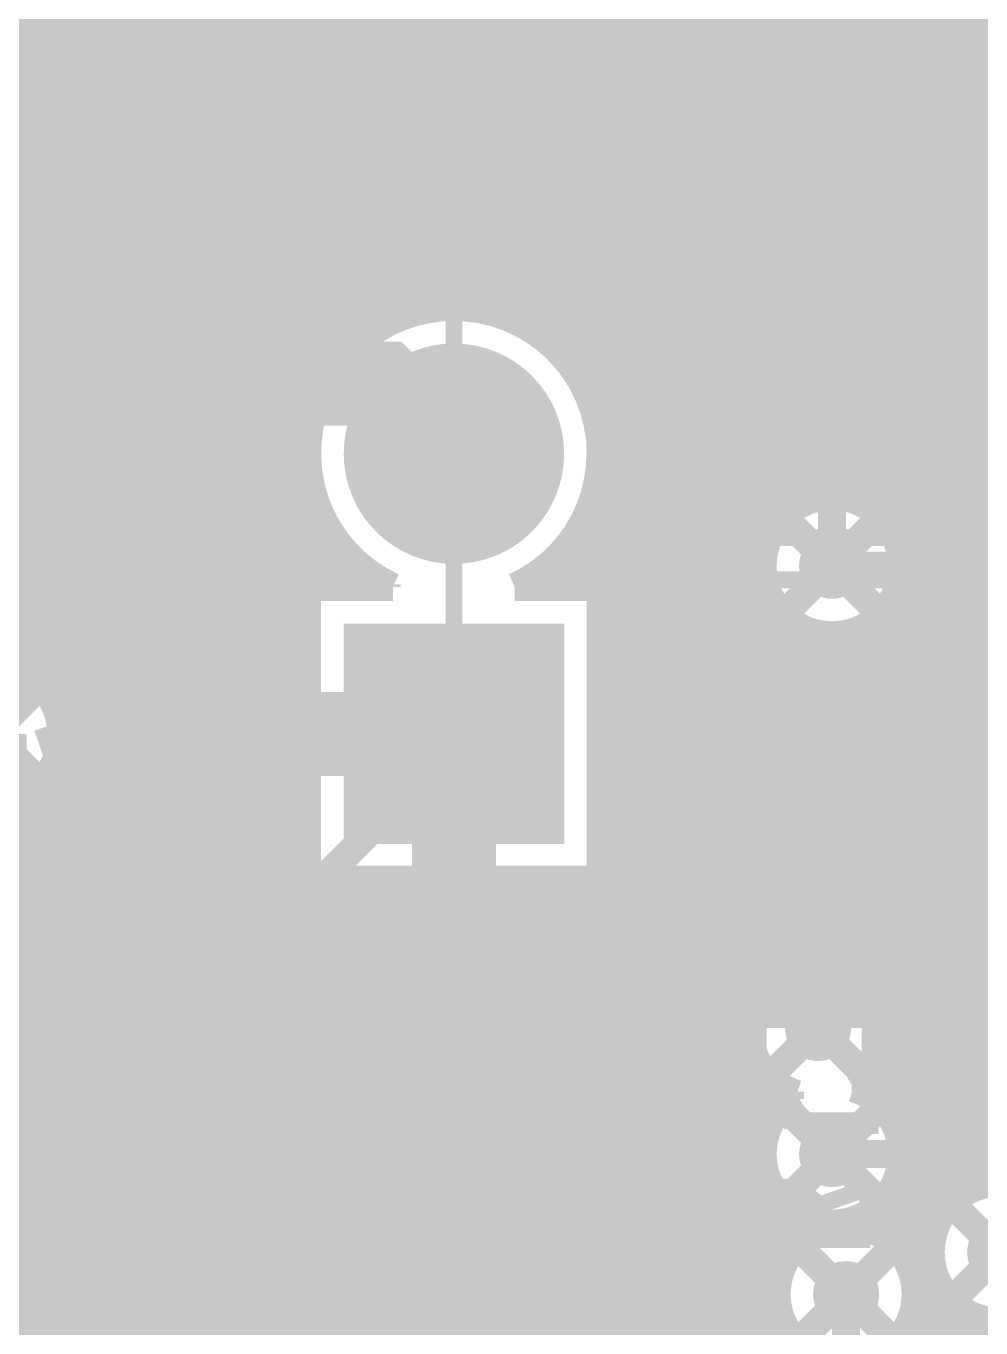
# Model space of a CAD drawing. Extents: x -3 to 92, y -53 to 125.
# Drawn here: x 55.81 to 64.47, y 80.97 to 92.78 of the extents above; entities that cross this region are included whole.
import ezdxf

# ---------------------------------------------------------------- set-up
doc = ezdxf.new("R2010")
doc.units = 0
doc.header["$MEASUREMENT"] = 0
doc.layers.get('0').update_dxf_attribs({"linetype": 'CONTINUOUS'})
for name, color, linetype in [('23-325-0_AST', 7, 'CONTINUOUS'), ('23-325-0_BOT', 7, 'CONTINUOUS'), ('23-325-0_DRD', 2, 'CONTINUOUS'), ('23-325-0_IN1', 4, 'CONTINUOUS'), ('23-325-0_IN2', 3, 'CONTINUOUS'), ('23-325-0_SMB', 5, 'CONTINUOUS'), ('23-325-0_SMT', 10, 'CONTINUOUS'), ('23-325-0_SPT', 14, 'CONTINUOUS'), ('23-325-0_SST', 9, 'CONTINUOUS'), ('23-325-0_TOP', 12, 'CONTINUOUS'), ('THRUHOLE_TAP', 8, 'CONTINUOUS')]:
    doc.layers.add(name, color=color, linetype=linetype)

# ---------------------------------------------------------------- blocks, each defined once
blk = doc.blocks.new('ROUND_32')
at = {"const_width": 0.99949}
blk.add_lwpolyline([(-0.499744, 0, 1), (0.499744, 0, 1)], format="xyb", close=True, dxfattribs=at)
blk = doc.blocks.new('SQUARE_33')
blk.add_solid([(0.99949, 0.99949), (0.99949, -0.99949), (-0.99949, 0.99949), (-0.99949, -0.99949)])
blk = doc.blocks.new('ROUND_68')
at = {"const_width": 0.29972}
blk.add_lwpolyline([(-0.14986, 0, 1), (0.14986, 0, 1)], format="xyb", close=True, dxfattribs=at)
blk = doc.blocks.new('ROUND_78')
at = {"const_width": 0.29972}
blk.add_lwpolyline([(-0.14986, 0, 1), (0.14986, 0, 1)], format="xyb", close=True, dxfattribs=at)
blk = doc.blocks.new('ROUND_79')
at = {"const_width": 0.29972}
blk.add_lwpolyline([(-0.14986, 0, 1), (0.14986, 0, 1)], format="xyb", close=True, dxfattribs=at)
blk = doc.blocks.new('RECTANGLE_10')
blk.add_solid([(0.508, 0.9017), (0.508, -0.9017), (-0.508, 0.9017), (-0.508, -0.9017)])
blk = doc.blocks.new('RECTANGLE_16')
blk.add_solid([(0.51308, 0.63627), (0.51308, -0.63627), (-0.51308, 0.63627), (-0.51308, -0.63627)])
blk = doc.blocks.new('RECTANGLE_40')
blk.add_solid([(0.635, 0.508), (0.635, -0.508), (-0.635, 0.508), (-0.635, -0.508)])
blk = doc.blocks.new('ROUND_84')
at = {"const_width": 0.10033}
blk.add_lwpolyline([(-0.050164, 0, 1), (0.050164, 0, 1)], format="xyb", close=True, dxfattribs=at)
blk = doc.blocks.new('ROUND_88')
at = {"const_width": 0.54991}
blk.add_lwpolyline([(-0.274954, 0, 1), (0.274954, 0, 1)], format="xyb", close=True, dxfattribs=at)

msp = doc.modelspace()

# ---------------------------------------------------------------- linework, layer by layer
at = {"layer": '23-325-0_AST', "const_width": 0.1524}
for points in [[(59.69, 84.709), (58.039, 84.9122), (58.039, 105.5878), (59.69, 105.791), (61.341, 105.5878), (61.341, 84.9122), (59.69, 84.709), (59.69, 105.791)], [(52.578, 91.313), (57.912, 91.313), (57.912, 94.107), (52.578, 94.107), (52.578, 91.313)], [(56.17464, 92.14866), (56.53024, 93.16466), (56.0578, 93.16466)], [(63.627, 91.186), (63.627, 92.964), (67.183, 92.964), (67.183, 91.186), (63.627, 91.186)], [(64.0334, 92.14866), (64.389, 92.14866), (64.50838, 92.3163), (64.50838, 92.48648), (64.389, 92.65666), (64.0334, 92.65666), (64.0334, 91.64066)], [(64.33058, 92.14866), (64.50838, 91.64066)], [(57.912, 90.932), (52.578, 90.932), (52.578, 88.138), (57.912, 88.138), (57.912, 90.932)], [(67.437, 90.932), (62.103, 90.932), (62.103, 88.138), (67.437, 88.138), (67.437, 90.932)], [(56.10098, 89.79916), (56.45658, 89.79916), (56.515, 89.62898), (56.515, 89.46134), (56.45658, 89.29116), (56.10098, 89.29116), (56.04256, 89.46134), (56.04256, 89.62898), (56.27878, 90.30716)], [(63.89878, 89.20734), (63.84036, 89.03716), (63.48476, 89.03716), (63.4238, 89.20734), (63.4238, 89.88298), (63.48476, 90.05316), (63.84036, 90.05316), (63.89878, 89.88298)], [(64.73698, 89.37498), (64.262, 89.37498), (64.50076, 90.05316), (64.6176, 90.05316), (64.6176, 89.03716)], [(57.912, 87.757), (52.578, 87.757), (52.578, 84.963), (57.912, 84.963), (57.912, 87.757)], [(62.103, 84.963), (67.437, 84.963), (67.437, 87.757), (62.103, 87.757), (62.103, 84.963)], [(55.9562, 86.41334), (56.01716, 86.24316), (56.37276, 86.24316), (56.43118, 86.41334), (56.43118, 86.75116), (56.3118, 86.92134), (55.9562, 86.92134), (55.9562, 87.25916), (56.43118, 87.25916)], [(64.262, 86.05266), (64.262, 87.06866), (64.14262, 86.89848)], [(63.18504, 86.56066), (63.54064, 86.56066), (63.66002, 86.73084), (63.66002, 86.89848), (63.54064, 87.06866), (63.18504, 87.06866), (63.18504, 86.05266)], [(63.48222, 86.56066), (63.66002, 86.05266)], [(64.37884, 86.05266), (64.14262, 86.05266)], [(59.436, 80.518), (54.864, 80.518), (54.864, 82.296), (55.118, 82.55), (54.864, 82.804), (54.864, 84.582), (59.436, 84.582), (59.436, 80.518)], [(61.42482, 84.36102), (61.42482, 84.1248)], [(61.42482, 84.24418), (60.40882, 84.24418), (60.579, 84.1248)], [(57.12714, 82.58302), (57.12714, 82.93862), (57.29478, 82.99958), (57.46496, 82.99958), (57.63514, 82.93862), (57.63514, 82.58302), (57.46496, 82.5246), (57.29478, 82.5246), (56.61914, 82.76082)], [(57.46496, 81.6864), (57.63514, 81.74482), (57.63514, 81.98358), (57.46496, 82.042), (57.29478, 82.16138), (56.78678, 82.16138), (56.61914, 82.10042), (56.61914, 81.74482), (56.78678, 81.6864), (57.46496, 81.6864)], [(57.29478, 81.92262), (57.63514, 82.16138)]]:
    msp.add_lwpolyline(points, dxfattribs=at)
at = {"layer": '23-325-0_BOT'}
for points, const_width in [([(62.992, 83.693), (62.992, 85.217), (61.849, 86.36), (61.849, 91.186), (54.356, 98.679), (54.356, 103.124)], 1.016), ([(55.1942, 99.02698), (62.43574, 91.78544)], 0.254), ([(53.76418, 98.08718), (61.0108, 90.83802)], 0.254), ([(61.468, 97.536), (64.389, 94.615), (64.389, 82.55), (63.881, 82.042), (63.881, 67.691), (64.77, 66.802), (64.77, 55.88)], 0.254), ([(61.3918, 96.91116), (61.3918, 92.82938)], 0.254), ([(61.6204, 96.7359), (61.6204, 92.60078)], 0.254), ([(61.849, 96.5073), (61.849, 92.37218)], 0.254), ([(62.0776, 96.2787), (62.0776, 92.14358)], 0.254), ([(62.3062, 96.0501), (62.3062, 91.91498)], 0.254), ([(55.9054, 95.94342), (55.9054, 86.86292)], 0.254), ([(62.5348, 95.8215), (62.5348, 91.6686)], 0.254), ([(56.134, 95.71482), (56.134, 86.487)], 0.254), ([(56.3626, 95.48622), (56.3626, 81.7118)], 0.254), ([(62.7634, 95.5929), (62.7634, 88.4047)], 0.254), ([(62.992, 95.3643), (62.992, 88.50122)], 0.254), ([(56.5912, 95.25762), (56.5912, 81.4832)], 0.254), ([(63.2206, 95.1357), (63.2206, 88.5063)], 0.254), ([(56.8198, 95.02902), (56.8198, 81.2546)], 0.254), ([(63.4492, 94.9071), (63.4492, 88.41994)], 0.254), ([(57.0484, 94.80042), (57.0484, 81.026)], 0.254), ([(63.6778, 94.6785), (63.6778, 88.17356)], 0.254), ([(57.277, 94.57182), (57.277, 80.7974)], 0.254), ([(63.9064, 94.4499), (63.9064, 82.71256)], 0.254), ([(63.9318, 94.4245), (63.9318, 82.73796)], 0.254), ([(57.5056, 94.34322), (57.5056, 80.5688)], 0.254), ([(57.7342, 94.11462), (57.7342, 85.12556)], 0.254), ([(57.9628, 93.88602), (57.9628, 85.37194)], 0.254), ([(58.1914, 93.65742), (58.1914, 85.4583)], 0.254), ([(58.42, 93.42882), (58.42, 89.2937)], 0.254), ([(58.6486, 93.20022), (58.6486, 89.72804)], 0.254), ([(58.8772, 92.97162), (58.8772, 89.95156)], 0.254), ([(59.03722, 92.8116), (40.7162, 92.8116)], 0.254), ([(63.9318, 92.8116), (61.40958, 92.8116)], 0.254), ([(59.1058, 92.74302), (59.1058, 90.0938)], 0.254), ([(59.26582, 92.583), (40.7162, 92.583)], 0.254), ([(63.9318, 92.583), (61.63818, 92.583)], 0.254), ([(59.3344, 92.51442), (59.3344, 90.18016)], 0.254), ([(59.49442, 92.3544), (40.7162, 92.3544)], 0.254), ([(63.9318, 92.3544), (61.86678, 92.3544)], 0.254), ([(59.563, 92.28582), (59.563, 90.22334)], 0.254), ([(59.72302, 92.1258), (40.7162, 92.1258)], 0.254), ([(63.9318, 92.1258), (62.09538, 92.1258)], 0.254), ([(59.7916, 92.05722), (59.7916, 90.22588)], 0.254), ([(59.95162, 91.8972), (40.7162, 91.8972)], 0.254), ([(60.0202, 91.82862), (60.0202, 90.18778)], 0.254), ([(63.9318, 91.8972), (62.32398, 91.8972)], 0.254), ([(60.18022, 91.6686), (43.31208, 91.6686)], 0.254), ([(60.2488, 91.60002), (60.2488, 90.1065)], 0.254), ([(63.9318, 91.6686), (62.5348, 91.6686)], 0.254), ([(60.40882, 91.44), (43.65498, 91.44)], 0.254), ([(60.4774, 91.37142), (60.4774, 89.97188)], 0.254), ([(63.9318, 91.44), (62.64656, 91.44)], 0.254), ([(60.63742, 91.2114), (43.7642, 91.2114)], 0.254), ([(60.706, 91.14282), (60.706, 89.75852)], 0.254), ([(63.9318, 91.2114), (62.6872, 91.2114)], 0.254), ([(62.6872, 91.186), (62.6872, 88.3412)], 0.254), ([(60.86602, 90.9828), (43.77944, 90.9828)], 0.254), ([(60.9346, 90.91422), (60.9346, 89.3699)], 0.254), ([(63.9318, 90.9828), (62.6872, 90.9828)], 0.254), ([(61.0108, 90.83802), (61.0108, 89.05748)], 0.254), ([(61.0108, 90.7542), (43.70578, 90.7542)], 0.254), ([(63.9318, 90.7542), (62.6872, 90.7542)], 0.254), ([(61.0108, 90.5256), (43.48988, 90.5256)], 0.254), ([(63.9318, 90.5256), (62.6872, 90.5256)], 0.254), ([(61.0108, 90.297), (40.7162, 90.297)], 0.254), ([(63.9318, 90.297), (62.6872, 90.297)], 0.254), ([(59.055, 90.0684), (40.7162, 90.0684)], 0.254), ([(61.0108, 90.0684), (60.325, 90.0684)], 0.254), ([(63.9318, 90.0684), (62.6872, 90.0684)], 0.254), ([(58.74766, 89.8398), (40.7162, 89.8398)], 0.254), ([(61.0108, 89.8398), (60.6298, 89.8398)], 0.254), ([(63.9318, 89.8398), (62.6872, 89.8398)], 0.254), ([(58.56478, 89.6112), (40.7162, 89.6112)], 0.254), ([(61.0108, 89.6112), (60.81268, 89.6112)], 0.254), ([(63.9318, 89.6112), (62.6872, 89.6112)], 0.254), ([(58.45048, 89.3826), (40.7162, 89.3826)], 0.254), ([(61.0108, 89.3826), (60.92952, 89.3826)], 0.254), ([(63.9318, 89.3826), (62.6872, 89.3826)], 0.254), ([(58.38444, 89.154), (40.7162, 89.154)], 0.254), ([(63.9318, 89.154), (62.6872, 89.154)], 0.254), ([(58.35904, 88.9254), (40.7162, 88.9254)], 0.254), ([(63.9318, 88.9254), (62.6872, 88.9254)], 0.254), ([(58.37428, 88.6968), (40.7162, 88.6968)], 0.254), ([(63.9318, 88.6968), (62.6872, 88.6968)], 0.254), ([(58.4327, 88.4682), (40.7162, 88.4682)], 0.254), ([(58.42, 88.50376), (58.42, 87.69096)], 0.254), ([(62.88278, 88.4682), (62.6872, 88.4682)], 0.254), ([(63.9318, 88.4682), (63.35522, 88.4682)], 0.254), ([(58.5343, 88.2396), (40.7162, 88.2396)], 0.254), ([(63.9318, 88.2396), (63.6397, 88.2396)], 0.254), ([(58.6486, 88.07196), (58.6486, 87.69096)], 0.254), ([(58.6994, 88.011), (40.7162, 88.011)], 0.254), ([(63.9318, 88.011), (63.73622, 88.011)], 0.254), ([(58.8772, 87.8459), (58.8772, 87.69096)], 0.254), ([(58.96864, 87.7824), (40.7162, 87.7824)], 0.254), ([(59.13628, 87.69096), (58.35904, 87.69096)], 0.254), ([(58.35904, 87.69096), (58.35904, 85.46084)], 0.254), ([(63.9318, 87.7824), (63.7413, 87.7824)], 0.254), ([(63.6778, 87.5919), (63.6778, 85.6996)], 0.254), ([(58.35904, 87.5538), (40.7162, 87.5538)], 0.254), ([(63.9318, 87.5538), (63.65494, 87.5538)], 0.254), ([(62.6872, 87.42426), (62.6872, 86.70798)], 0.254), ([(62.7634, 87.3633), (62.7634, 86.63178)], 0.254), ([(63.4492, 87.34806), (63.4492, 85.94598)], 0.254), ([(58.35904, 87.3252), (40.7162, 87.3252)], 0.254), ([(62.8269, 87.3252), (62.6872, 87.3252)], 0.254), ([(62.992, 87.26678), (62.992, 86.40318)], 0.254), ([(63.2206, 87.2617), (63.2206, 86.17458)], 0.254), ([(63.9318, 87.3252), (63.40856, 87.3252)], 0.254), ([(58.35904, 87.0966), (40.7162, 87.0966)], 0.254), ([(63.9318, 87.0966), (62.6872, 87.0966)], 0.254), ([(58.35904, 86.868), (55.90032, 86.868)], 0.254), ([(63.9318, 86.868), (62.6872, 86.868)], 0.254), ([(58.35904, 86.6394), (56.0832, 86.6394)], 0.254), ([(62.6872, 86.70798), (63.57874, 85.81644)], 0.254), ([(63.9318, 86.6394), (62.75578, 86.6394)], 0.254), ([(55.499, 86.36), (55.499, 81.661), (57.15, 80.01), (57.15, 61.468)], 0.635), ([(58.35904, 86.4108), (56.14416, 86.4108)], 0.254), ([(63.9318, 86.4108), (62.98438, 86.4108)], 0.254), ([(56.1467, 86.36), (56.1467, 81.9277)], 0.254), ([(58.35904, 86.1822), (56.1467, 86.1822)], 0.254), ([(61.02096, 86.23554), (61.02096, 85.02904)], 0.254), ([(63.9318, 86.1822), (63.21298, 86.1822)], 0.254), ([(58.35904, 85.9536), (56.1467, 85.9536)], 0.254), ([(61.11494, 85.9536), (61.02096, 85.9536)], 0.254), ([(63.9318, 85.9536), (63.44158, 85.9536)], 0.254), ([(61.1632, 85.8774), (61.1632, 73.8632)], 0.254), ([(58.35904, 85.725), (56.1467, 85.725)], 0.254), ([(61.29782, 85.725), (61.02096, 85.725)], 0.254), ([(61.25718, 85.76818), (62.1538, 84.86902)], 0.254), ([(63.9318, 85.725), (63.65748, 85.725)], 0.254), ([(61.3918, 85.63102), (61.3918, 74.0029)], 0.254), ([(58.35904, 85.4964), (56.1467, 85.4964)], 0.254), ([(61.52642, 85.4964), (61.02096, 85.4964)], 0.254), ([(63.9318, 85.4964), (63.78194, 85.4964)], 0.254), ([(61.6204, 85.40242), (61.6204, 74.03592)], 0.254), ([(57.83326, 85.2678), (56.1467, 85.2678)], 0.254), ([(61.75502, 85.2678), (61.02096, 85.2678)], 0.254), ([(63.9318, 85.2678), (63.82766, 85.2678)], 0.254), ([(63.8302, 85.217), (63.8302, 83.693)], 0.254), ([(61.849, 85.17382), (61.849, 81.91246)], 0.254), ([(57.6961, 85.0392), (56.1467, 85.0392)], 0.254), ([(61.98362, 85.0392), (58.8899, 85.0392)], 0.254), ([(61.02096, 85.02904), (58.89244, 85.02904)], 0.254), ([(59.1058, 85.02904), (59.1058, 43.14952)], 0.254), ([(59.3344, 85.02904), (59.3344, 43.02506)], 0.254), ([(59.563, 85.02904), (59.563, 33.91916)], 0.254), ([(59.7916, 85.02904), (59.7916, 73.88606)], 0.254), ([(60.0202, 85.02904), (60.0202, 74.01052)], 0.254), ([(60.2488, 85.02904), (60.2488, 74.03338)], 0.254), ([(60.4774, 85.02904), (60.4774, 73.96988)], 0.254), ([(60.706, 85.02904), (60.706, 73.77684)], 0.254), ([(60.9346, 85.02904), (60.9346, 67.2846)], 0.254), ([(63.9318, 85.0392), (63.8302, 85.0392)], 0.254), ([(62.0776, 84.94522), (62.0776, 82.15376)], 0.254), ([(62.1538, 84.86902), (62.1538, 83.693)], 0.254), ([(57.66308, 84.8106), (56.1467, 84.8106)], 0.254), ([(62.1538, 84.8106), (58.92292, 84.8106)], 0.254), ([(63.9318, 84.8106), (63.8302, 84.8106)], 0.254), ([(57.71642, 84.582), (56.1467, 84.582)], 0.254), ([(57.7342, 84.5439), (57.7342, 80.2894)], 0.254), ([(62.1538, 84.582), (58.86958, 84.582)], 0.254), ([(58.8772, 84.59978), (58.8772, 59.4868)], 0.254), ([(63.9318, 84.582), (63.8302, 84.582)], 0.254), ([(57.8866, 84.3534), (56.1467, 84.3534)], 0.254), ([(57.9628, 84.30006), (57.9628, 59.4868)], 0.254), ([(58.6486, 84.3153), (58.6486, 59.64174)], 0.254), ([(62.1538, 84.3534), (58.69686, 84.3534)], 0.254), ([(63.9318, 84.3534), (63.8302, 84.3534)], 0.254), ([(58.1914, 84.2137), (58.1914, 59.64174)], 0.254), ([(58.42, 84.21878), (58.42, 59.68492)], 0.254), ([(62.1538, 84.1248), (56.1467, 84.1248)], 0.254), ([(63.9318, 84.1248), (63.8302, 84.1248)], 0.254), ([(62.1538, 83.8962), (56.1467, 83.8962)], 0.254), ([(63.9318, 83.8962), (63.8302, 83.8962)], 0.254), ([(62.1538, 83.6676), (56.1467, 83.6676)], 0.254), ([(63.9318, 83.6676), (63.8302, 83.6676)], 0.254), ([(62.1919, 83.439), (56.1467, 83.439)], 0.254), ([(63.9318, 83.439), (63.78956, 83.439)], 0.254), ([(62.3062, 83.2104), (56.1467, 83.2104)], 0.254), ([(62.3062, 83.2104), (62.3062, 82.38236)], 0.254), ([(63.6778, 83.2104), (63.6778, 82.83956)], 0.254), ([(63.9318, 83.2104), (63.6778, 83.2104)], 0.254), ([(62.5475, 82.9818), (56.1467, 82.9818)], 0.254), ([(62.5348, 82.98942), (62.5348, 82.78622)], 0.254), ([(63.9318, 82.9818), (63.5762, 82.9818)], 0.254), ([(62.5221, 82.7532), (56.1467, 82.7532)], 0.254), ([(63.9318, 82.7532), (63.7159, 82.7532)], 0.254), ([(63.9318, 82.73796), (63.74892, 82.55508)], 0.254), ([(62.4459, 82.5246), (56.1467, 82.5246)], 0.254), ([(63.119, 82.55), (62.23, 81.661), (62.23, 69.596), (61.849, 69.215), (61.722, 69.215)], 0.254), ([(62.48908, 82.56524), (61.90996, 81.98866)], 0.254), ([(62.2173, 82.296), (56.1467, 82.296)], 0.254), ([(61.9887, 82.0674), (56.1467, 82.0674)], 0.254), ([(56.1467, 81.9277), (57.59958, 80.47482)], 0.254), ([(61.80836, 81.8388), (56.2356, 81.8388)], 0.254), ([(61.7728, 81.6102), (56.4642, 81.6102)], 0.254), ([(61.7728, 81.661), (61.7728, 74.01052)], 0.254), ([(61.7728, 81.3816), (56.6928, 81.3816)], 0.254), ([(63.246, 81.28), (63.246, 67.691)], 0.254), ([(61.7728, 81.153), (56.9214, 81.153)], 0.254), ([(62.6872, 80.9879), (62.6872, 69.596)], 0.254), ([(61.7728, 80.9244), (57.15, 80.9244)], 0.254), ([(62.7253, 80.9244), (62.6872, 80.9244)], 0.254), ([(62.7634, 80.8736), (62.7634, 68.09486)], 0.254)]:
    msp.add_lwpolyline(points, dxfattribs=dict(at, const_width=const_width))
at = {"layer": '23-325-0_BOT', "const_width": 0.254}
for points in [[(62.6872, 91.186, 0.1989124), (62.4417, 91.7787)], [(59.69, 90.23096, 0.4142136), (58.35904, 88.9)], [(61.0108, 89.05748, 0.3798679), (59.69, 90.23096)], [(58.35904, 88.9, 0.2933356), (59.13628, 87.69096)], [(63.119, 88.51392, 0.1915), (62.68648, 88.34196)], [(63.74892, 87.884, 0.4142136), (63.119, 88.51392)], [(63.119, 87.25408, 0.4142136), (63.74892, 87.884)], [(62.6872, 87.42426, 0.1907828), (63.119, 87.25328)], [(56.1467, 86.36, 0.4142136), (55.499, 87.0077)], [(61.02096, 86.23554, 0.160407), (61.25691, 85.76791)], [(61.02096, 86.23554, 0.160407), (61.25691, 85.76791)], [(63.8302, 85.217, 0.1989124), (63.5847, 85.8097)], [(58.293, 85.46592, 0.4142136), (57.66308, 84.836)], [(58.293, 85.46592, 0.4142136), (57.66308, 84.836)], [(58.35904, 85.46084, 0.0263311), (58.293, 85.46432)], [(58.35904, 85.46084, 0.0263311), (58.293, 85.46432)], [(58.92292, 84.836, 0.0780445), (58.8926, 85.02909)], [(58.92292, 84.836, 0.0780445), (58.8926, 85.02909)], [(57.66308, 84.836, 0.4142136), (58.293, 84.20608)], [(57.66308, 84.836, 0.4142136), (58.293, 84.20608)], [(58.293, 84.20608, 0.4142136), (58.92292, 84.836)], [(58.293, 84.20608, 0.4142136), (58.92292, 84.836)], [(62.1538, 83.693, 0.2866405), (62.6237, 82.93862)], [(63.51524, 83.03768, 0.2280866), (63.83058, 83.693)], [(63.74892, 82.55508, 0.2237285), (63.51624, 83.03891)], [(62.6237, 82.93862, 0.1616621), (62.48962, 82.56523)], [(61.90742, 81.98358, 0.1989124), (61.7738, 81.661)], [(61.90742, 81.98358, 0.1989124), (61.7738, 81.661)], [(62.6872, 80.9879, 0.0696367), (62.78886, 80.84572)]]:
    msp.add_lwpolyline(points, format="xyb", dxfattribs=at)
at = {"layer": '23-325-0_DRD', "const_width": 0.254}
for points in [[(59.055, 89.535), (59.055, 88.9)], [(59.69, 89.535), (59.055, 89.535)], [(59.69, 88.265), (59.69, 89.535)], [(59.055, 88.9), (60.325, 88.9)], [(60.325, 88.9), (60.325, 88.265)], [(63.754, 88.519), (62.484, 87.249)], [(63.754, 87.249), (62.484, 88.519)], [(60.325, 88.265), (59.69, 88.265)], [(56.134, 86.995), (54.864, 85.725)], [(56.134, 85.725), (54.864, 86.995)], [(59.055, 86.995), (59.055, 86.36)], [(59.69, 86.995), (59.055, 86.995)], [(59.69, 85.725), (59.69, 86.995)], [(59.055, 86.36), (60.325, 86.36)], [(60.325, 86.36), (60.325, 85.725)], [(60.325, 85.725), (59.69, 85.725)], [(58.928, 85.471), (57.658, 84.201)], [(58.928, 84.201), (57.658, 85.471)], [(58.928, 85.471), (57.658, 84.201)], [(58.928, 84.201), (57.658, 85.471)], [(63.627, 84.328), (62.357, 83.058)], [(63.627, 83.058), (62.357, 84.328)], [(63.754, 83.185), (62.484, 81.915)], [(63.754, 81.915), (62.484, 83.185)], [(65.278, 82.296), (64.008, 81.026)], [(65.278, 81.026), (64.008, 82.296)], [(63.881, 81.915), (62.611, 80.645)], [(63.881, 80.645), (62.611, 81.915)]]:
    msp.add_lwpolyline(points, dxfattribs=at)
at = {"layer": '23-325-0_IN1', "const_width": 0.254}
for points in [[(57.023, 121.52376), (57.023, 62.08522)], [(62.2808, 120.8405), (62.2808, 69.50456)], [(62.5094, 120.8405), (62.5094, 88.04148)], [(62.738, 120.8405), (62.738, 88.38438)], [(62.9666, 120.8405), (62.9666, 88.4936)], [(63.1952, 117.67566), (63.1952, 88.50884)], [(63.4238, 117.5385), (63.4238, 88.43518)], [(55.88, 112.91062), (55.88, 86.86038)], [(56.1086, 112.72012), (56.1086, 86.51748)], [(56.7944, 112.8014), (56.7944, 61.9887)], [(56.3372, 112.65662), (56.3372, 47.2948)], [(56.5658, 112.67948), (56.5658, 61.70422)], [(58.166, 106.81462), (58.166, 33.08858)], [(57.2516, 106.7054), (57.2516, 62.0903)], [(57.4802, 106.58348), (57.4802, 62.00394)], [(57.9374, 106.62412), (57.9374, 32.91586)], [(57.7088, 106.56062), (57.7088, 61.75756)], [(63.6524, 105.0036), (63.6524, 88.21928)], [(64.5668, 104.95026), (64.5668, 82.28584)], [(63.881, 104.83342), (63.881, 51.41722)], [(64.3382, 104.8131), (64.3382, 82.21218)], [(64.1096, 104.78008), (64.1096, 81.99628)], [(58.3946, 98.75774), (58.3946, 89.20226)], [(58.6232, 98.26498), (58.6232, 89.69502)], [(60.6806, 98.171), (60.6806, 89.78646)], [(58.8518, 98.02622), (58.8518, 89.93124)], [(60.452, 97.97034), (60.452, 89.98966)], [(59.0804, 97.87636), (59.0804, 90.0811)], [(59.309, 97.78492), (59.309, 90.17508)], [(59.5376, 97.7392), (59.5376, 90.2208)], [(59.7662, 97.73158), (59.7662, 90.22842)], [(59.9948, 97.7646), (59.9948, 90.1954)], [(60.2234, 97.8408), (60.2234, 90.1192)], [(62.0522, 97.29978), (62.0522, 69.75094)], [(60.9092, 97.2439), (60.9092, 89.43086)], [(61.8236, 97.0153), (61.8236, 69.8373)], [(61.1378, 97.00006), (61.1378, 69.45122)], [(61.3664, 96.9137), (61.3664, 69.7357)], [(61.595, 96.91878), (61.595, 69.83222)], [(86.36, 92.8116), (33.35528, 92.8116)], [(86.36, 92.583), (28.39466, 92.583)], [(86.36, 92.3544), (28.19146, 92.3544)], [(86.36, 92.1258), (27.83586, 92.1258)], [(86.36, 91.8972), (-2.413, 91.8972)], [(86.36, 91.6686), (-2.413, 91.6686)], [(86.36, 91.44), (-2.413, 91.44)], [(86.36, 91.2114), (-2.413, 91.2114)], [(86.36, 90.9828), (-2.413, 90.9828)], [(86.36, 90.7542), (-2.413, 90.7542)], [(84.6836, 90.5256), (-2.413, 90.5256)], [(84.51342, 90.297), (-2.413, 90.297)], [(59.055, 90.0684), (-2.413, 90.0684)], [(84.46008, 90.0684), (60.325, 90.0684)], [(58.74766, 89.8398), (31.02356, 89.8398)], [(84.4931, 89.8398), (60.6298, 89.8398)], [(58.56478, 89.6112), (31.26994, 89.6112)], [(84.63026, 89.6112), (60.81268, 89.6112)], [(58.45048, 89.3826), (31.3563, 89.3826)], [(86.36, 89.3826), (60.92952, 89.3826)], [(58.38444, 89.154), (31.35122, 89.154)], [(86.36, 89.154), (60.99556, 89.154)], [(58.35904, 88.9254), (31.2547, 88.9254)], [(86.36, 88.9254), (61.01842, 88.9254)], [(58.37428, 88.6968), (30.97022, 88.6968)], [(86.36, 88.6968), (61.00318, 88.6968)], [(58.3946, 88.59774), (58.3946, 87.69096)], [(58.4327, 88.4682), (28.33624, 88.4682)], [(62.88278, 88.4682), (60.9473, 88.4682)], [(86.36, 88.4682), (63.35522, 88.4682)], [(60.9092, 88.3666), (60.9092, 87.69096)], [(58.5343, 88.2396), (33.17748, 88.2396)], [(62.5983, 88.2396), (60.84316, 88.2396)], [(86.36, 88.2396), (63.6397, 88.2396)], [(58.6232, 88.10498), (58.6232, 87.69096)], [(58.6994, 88.011), (33.52038, 88.011)], [(62.50178, 88.011), (60.67806, 88.011)], [(60.6806, 88.011), (60.6806, 87.69096)], [(86.36, 88.011), (63.73622, 88.011)], [(58.8518, 87.86622), (58.8518, 87.69096)], [(60.452, 87.81034), (60.452, 87.69096)], [(58.96864, 87.7824), (33.6296, 87.7824)], [(58.35904, 87.69096), (58.35904, 85.02904)], [(59.13628, 87.69096), (58.35904, 87.69096)], [(59.0804, 87.71636), (59.0804, 87.69096)], [(61.02096, 87.69096), (60.24118, 87.69096)], [(62.4967, 87.7824), (60.41136, 87.7824)], [(61.02096, 87.69096), (61.02096, 85.02904)], [(62.5094, 87.72398), (62.5094, 84.09686)], [(74.00798, 87.7824), (63.7413, 87.7824)], [(58.35904, 87.5538), (33.64484, 87.5538)], [(62.58306, 87.5538), (61.02096, 87.5538)], [(63.6524, 87.54872), (63.6524, 82.88528)], [(73.67016, 87.5538), (63.65494, 87.5538)], [(62.738, 87.38108), (62.738, 84.26958)], [(58.35904, 87.3252), (33.57118, 87.3252)], [(62.8269, 87.3252), (61.02096, 87.3252)], [(62.9666, 87.27186), (62.9666, 84.32292)], [(63.1952, 87.25916), (63.1952, 84.2899)], [(73.52538, 87.3252), (63.40856, 87.3252)], [(63.4238, 87.33282), (63.4238, 84.1502)], [(58.35904, 87.0966), (33.35528, 87.0966)], [(73.46188, 87.0966), (61.02096, 87.0966)], [(58.35904, 86.868), (55.86984, 86.868)], [(73.46696, 86.868), (61.02096, 86.868)], [(58.35904, 86.6394), (56.06288, 86.6394)], [(73.53554, 86.6394), (61.02096, 86.6394)], [(58.35904, 86.4108), (56.12638, 86.4108)], [(73.69302, 86.4108), (61.02096, 86.4108)], [(58.35904, 86.1822), (56.10352, 86.1822)], [(56.1086, 86.19998), (56.1086, 47.44974)], [(74.08926, 86.1822), (61.02096, 86.1822)], [(58.35904, 85.9536), (55.97906, 85.9536)], [(86.36, 85.9536), (61.02096, 85.9536)], [(55.88, 85.85708), (55.88, 47.49292)], [(58.35904, 85.725), (-2.413, 85.725)], [(86.36, 85.725), (61.02096, 85.725)], [(58.35904, 85.4964), (-2.413, 85.4964)], [(86.36, 85.4964), (61.02096, 85.4964)], [(58.35904, 85.2678), (-2.413, 85.2678)], [(72.81926, 85.2678), (61.02096, 85.2678)], [(72.42302, 85.0392), (-2.413, 85.0392)], [(61.02096, 85.02904), (58.35904, 85.02904)], [(58.3946, 85.02904), (58.3946, 42.88028)], [(58.6232, 85.02904), (58.6232, 43.09618)], [(58.8518, 85.02904), (58.8518, 43.16984)], [(59.0804, 85.02904), (59.0804, 43.1546)], [(59.309, 85.02904), (59.309, 43.04538)], [(59.5376, 85.02904), (59.5376, 42.70248)], [(59.7662, 85.02904), (59.7662, 47.15256)], [(59.9948, 85.02904), (59.9948, 47.39894)], [(60.2234, 85.02904), (60.2234, 47.4853)], [(60.452, 85.02904), (60.452, 47.48022)], [(60.6806, 85.02904), (60.6806, 47.3837)], [(60.9092, 85.02904), (60.9092, 47.09922)], [(72.26554, 84.8106), (28.85186, 84.8106)], [(72.19696, 84.582), (29.02458, 84.582)], [(72.19188, 84.3534), (29.07792, 84.3534)], [(62.53226, 84.1248), (29.0449, 84.1248)], [(72.25538, 84.1248), (63.4492, 84.1248)], [(62.3951, 83.8962), (28.9052, 83.8962)], [(72.40016, 83.8962), (63.5889, 83.8962)], [(62.36208, 83.6676), (6.5913, 83.6676)], [(72.73798, 83.6676), (63.62192, 83.6676)], [(62.41542, 83.439), (6.58622, 83.439)], [(86.36, 83.439), (63.56858, 83.439)], [(62.5856, 83.2104), (27.60726, 83.2104)], [(62.5094, 83.2866), (62.5094, 82.70748)], [(86.36, 83.2104), (63.39586, 83.2104)], [(63.4238, 83.23326), (63.4238, 83.10118)], [(62.738, 83.11642), (62.738, 83.05038)], [(62.65926, 82.9818), (28.10002, 82.9818)], [(86.36, 82.9818), (63.5762, 82.9818)], [(62.5221, 82.7532), (28.33624, 82.7532)], [(86.36, 82.7532), (63.7159, 82.7532)], [(62.48908, 82.5246), (33.17748, 82.5246)], [(72.44842, 82.5246), (63.74892, 82.5246)], [(62.5094, 82.38998), (62.5094, 41.86174)], [(62.54242, 82.296), (33.52038, 82.296)], [(72.27824, 82.296), (63.69558, 82.296)], [(63.6524, 82.21472), (63.6524, 81.76006)], [(62.7126, 82.0674), (33.6296, 82.0674)], [(62.738, 82.04708), (62.738, 81.65084)], [(64.1604, 82.0674), (63.52286, 82.0674)], [(62.9666, 81.93786), (62.9666, 81.84388)], [(63.4238, 81.99882), (63.4238, 81.88452)], [(62.9539, 81.8388), (33.64484, 81.8388)], [(64.03848, 81.8388), (63.53556, 81.8388)], [(62.71006, 81.6102), (33.57118, 81.6102)], [(64.01562, 81.6102), (63.78194, 81.6102)], [(62.6237, 81.3816), (45.11548, 81.3816)], [(64.07912, 81.3816), (63.8683, 81.3816)], [(64.1096, 81.32572), (64.1096, 51.3207)], [(62.62878, 81.153), (51.55184, 81.153)], [(64.26962, 81.153), (63.86322, 81.153)], [(64.3382, 81.10982), (64.3382, 56.3372)], [(64.5668, 81.03616), (64.5668, 68.3768)], [(62.7253, 80.9244), (51.74488, 80.9244)], [(62.738, 80.90662), (62.738, 68.06184)], [(64.8843, 80.9244), (63.7667, 80.9244)]]:
    msp.add_lwpolyline(points, dxfattribs=at)
for points in [[(59.69, 90.23096, 0.4142136), (58.35904, 88.9)], [(61.02096, 88.9, 0.4142136), (59.69, 90.23096)], [(58.35904, 88.9, 0.2933356), (59.13628, 87.69096)], [(60.24118, 87.69096, 0.2938068), (61.01842, 88.9)], [(63.119, 88.51392, 0.4142136), (62.48908, 87.884)], [(63.74892, 87.884, 0.4142136), (63.119, 88.51392)], [(62.48908, 87.884, 0.4142136), (63.119, 87.25408)], [(63.119, 87.25408, 0.4142136), (63.74892, 87.884)], [(56.12892, 86.36, 0.4142136), (55.499, 86.98992)], [(55.499, 85.73008, 0.4142136), (56.12892, 86.36)], [(62.992, 84.32292, 0.4142136), (62.36208, 83.693)], [(63.62192, 83.693, 0.4142136), (62.992, 84.32292)], [(62.36208, 83.693, 0.3256429), (62.79896, 83.09356)], [(63.31204, 83.14944, 0.2656639), (63.62278, 83.693)], [(62.79896, 83.09356, 0.2656639), (62.48822, 82.55)], [(63.74892, 82.55, 0.3267059), (63.3095, 83.14944)], [(62.48908, 82.55, 0.4142136), (63.119, 81.92008)], [(63.119, 81.92008, 0.4142136), (63.74892, 82.55)], [(64.643, 82.29092, 0.4142136), (64.01308, 81.661)], [(63.246, 81.90992, 0.4142136), (62.61608, 81.28)], [(63.87592, 81.28, 0.4142136), (63.246, 81.90992)], [(64.01308, 81.661, 0.4142136), (64.643, 81.03108)], [(62.61608, 81.28, 0.4142136), (63.246, 80.65008)], [(63.246, 80.65008, 0.4142136), (63.87592, 81.28)]]:
    msp.add_lwpolyline(points, format="xyb", dxfattribs=at)
at = {"layer": '23-325-0_IN2', "const_width": 0.254}
msp.add_lwpolyline([(63.119, 87.884), (70.358, 87.884), (72.39, 85.852), (82.931, 85.852), (84.074, 84.709)], dxfattribs=at)
at = {"layer": '23-325-0_SST', "const_width": 0.1524}
for points in [[(59.69, 84.709), (58.039, 84.9122), (58.039, 105.5878), (59.69, 105.791), (61.341, 105.5878), (61.341, 84.9122), (59.69, 84.709), (59.69, 105.791)], [(52.578, 91.313), (52.578, 94.107), (57.912, 94.107), (57.912, 91.313), (52.578, 91.313)], [(63.627, 91.186), (67.183, 91.186), (67.183, 92.964), (63.627, 92.964), (63.627, 91.186)], [(57.912, 90.932), (57.912, 88.138), (52.578, 88.138), (52.578, 90.932), (57.912, 90.932)], [(67.437, 90.932), (67.437, 88.138), (62.103, 88.138), (62.103, 90.932), (67.437, 90.932)], [(57.912, 87.757), (57.912, 84.963), (52.578, 84.963), (52.578, 87.757), (57.912, 87.757)], [(62.103, 84.963), (62.103, 87.757), (67.437, 87.757), (67.437, 84.963), (62.103, 84.963)], [(59.436, 80.518), (59.436, 84.582), (54.864, 84.582), (54.864, 82.804), (55.118, 82.55), (54.864, 82.296), (54.864, 80.518), (59.436, 80.518)], [(63.12662, 84.6455), (63.12662, 84.17306), (62.44844, 84.40928), (62.44844, 84.52866), (63.46444, 84.52866)], [(61.17082, 84.23402), (61.17082, 83.9978)], [(61.17082, 84.11718), (60.15482, 84.11718), (60.325, 83.9978)], [(63.46444, 83.8073), (63.46444, 83.33486), (62.7888, 83.8073), (62.61862, 83.8073), (62.44844, 83.74888), (62.44844, 83.39328), (62.61862, 83.33486)], [(60.42914, 82.58302), (60.42914, 82.93862), (60.59678, 82.99958), (60.76696, 82.99958), (60.93714, 82.93862), (60.93714, 82.58302), (60.76696, 82.5246), (60.59678, 82.5246), (59.92114, 82.76082)], [(63.46444, 82.9691), (63.46444, 82.73288)], [(63.46444, 82.85226), (62.44844, 82.85226), (62.61862, 82.73288)], [(62.95644, 81.7753), (62.95644, 82.1309), (62.7888, 82.25028), (62.61862, 82.25028), (62.44844, 82.1309), (62.44844, 81.7753), (63.46444, 81.7753)], [(62.95644, 82.07248), (63.46444, 82.25028)], [(60.76696, 81.6864), (60.93714, 81.74482), (60.93714, 81.98358), (60.76696, 82.042), (60.59678, 82.16138), (60.08878, 82.16138), (59.92114, 82.10042), (59.92114, 81.74482), (60.08878, 81.6864), (60.76696, 81.6864)], [(60.59678, 81.92262), (60.93714, 82.16138)]]:
    msp.add_lwpolyline(points, dxfattribs=at)
at = {"layer": '23-325-0_TOP'}
for points, const_width in [([(63.0936, 99.06), (63.0936, 96.1136), (61.595, 94.615), (61.595, 77.851), (63.0936, 76.3524), (63.0936, 76.2)], 1.016), ([(57.9374, 97.13976), (57.9374, 90.2462)], 0.254), ([(58.166, 97.0788), (58.166, 90.2462)], 0.254), ([(58.3946, 97.0788), (58.3946, 90.2462)], 0.254), ([(58.6232, 97.0788), (58.6232, 90.2462)], 0.254), ([(58.8518, 97.0788), (58.8518, 90.2462)], 0.254), ([(59.0804, 97.0788), (59.0804, 90.2462)], 0.254), ([(59.309, 97.0788), (59.309, 90.19794)], 0.254), ([(59.5376, 97.0788), (59.5376, 90.2208)], 0.254), ([(59.7662, 97.0788), (59.7662, 90.22842)], 0.254), ([(59.9948, 97.0788), (59.9948, 90.1954)], 0.254), ([(60.2234, 97.0788), (60.2234, 90.1192)], 0.254), ([(60.452, 97.0788), (60.452, 89.98966)], 0.254), ([(60.6806, 97.0788), (60.6806, 89.78646)], 0.254), ([(60.7568, 94.615), (60.7568, 89.69502)], 0.254), ([(62.5094, 94.34322), (62.5094, 90.7669)], 0.254), ([(62.4332, 94.26702), (62.4332, 90.7669)], 0.254), ([(63.0936, 89.535), (63.119, 89.5604), (63.119, 93.599), (63.5, 93.98), (63.76924, 93.98)], 0.254), ([(57.7596, 93.9419), (57.7596, 91.4781)], 0.254), ([(62.6618, 93.599), (62.6618, 90.7669)], 0.254), ([(56.9214, 92.71), (56.134, 92.71), (55.245, 91.821), (55.245, 88.138), (53.5686, 86.4616), (53.5686, 86.3854), (53.5686, 86.36), (53.5686, 86.3854)], 0.762), ([(60.7568, 92.8116), (57.7596, 92.8116)], 0.254), ([(62.6618, 92.8116), (62.4332, 92.8116)], 0.254), ([(60.7568, 92.583), (57.7596, 92.583)], 0.254), ([(62.6618, 92.583), (62.4332, 92.583)], 0.254), ([(60.7568, 92.3544), (57.7596, 92.3544)], 0.254), ([(62.6618, 92.3544), (62.4332, 92.3544)], 0.254), ([(65.3288, 83.82), (64.77, 84.3788), (64.77, 90.678), (64.389, 91.059), (64.389, 92.075)], 0.635), ([(60.7568, 92.1258), (57.7596, 92.1258)], 0.254), ([(62.6618, 92.1258), (62.4332, 92.1258)], 0.254), ([(60.7568, 91.8972), (57.7596, 91.8972)], 0.254), ([(62.6618, 91.8972), (62.4332, 91.8972)], 0.254), ([(56.0832, 91.65336), (55.9562, 91.52636)], 0.254), ([(56.0832, 91.65336), (56.0832, 91.4781)], 0.254), ([(60.7568, 91.6686), (57.7596, 91.6686)], 0.254), ([(62.6618, 91.6686), (62.4332, 91.6686)], 0.254), ([(55.9562, 91.52636), (55.9562, 88.138)], 0.254), ([(57.7596, 91.4781), (56.0832, 91.4781)], 0.254), ([(56.1086, 91.4781), (56.1086, 90.7669)], 0.254), ([(56.3372, 91.4781), (56.3372, 90.7669)], 0.254), ([(56.5658, 91.4781), (56.5658, 90.7669)], 0.254), ([(56.7944, 91.4781), (56.7944, 90.7669)], 0.254), ([(57.023, 91.4781), (57.023, 90.7669)], 0.254), ([(57.2516, 91.4781), (57.2516, 90.7669)], 0.254), ([(57.4802, 91.4781), (57.4802, 90.7669)], 0.254), ([(57.7088, 91.4781), (57.7088, 90.7669)], 0.254), ([(60.7568, 91.44), (55.9562, 91.44)], 0.254), ([(62.6618, 91.44), (62.4332, 91.44)], 0.254), ([(60.7568, 91.2114), (55.9562, 91.2114)], 0.254), ([(62.6618, 91.2114), (62.4332, 91.2114)], 0.254), ([(60.7568, 90.9828), (55.9562, 90.9828)], 0.254), ([(62.6618, 90.9828), (62.4332, 90.9828)], 0.254), ([(57.7596, 90.7669), (56.0832, 90.7669), (56.0832, 88.3031)], 0.254), ([(57.7596, 90.7669), (57.7596, 90.2462)], 0.254), ([(62.6618, 90.7669), (62.4332, 90.7669)], 0.254), ([(60.7568, 90.7542), (55.9562, 90.7542)], 0.254), ([(62.6618, 90.7542), (62.4332, 90.7542)], 0.254), ([(56.0832, 90.5256), (55.9562, 90.5256)], 0.254), ([(60.7568, 90.5256), (57.7596, 90.5256)], 0.254), ([(56.0832, 90.297), (55.9562, 90.297)], 0.254), ([(60.7568, 90.297), (57.7596, 90.297)], 0.254), ([(59.055, 90.2462), (57.7596, 90.2462)], 0.254), ([(56.0832, 90.0684), (55.9562, 90.0684)], 0.254), ([(60.7568, 90.0684), (60.325, 90.0684)], 0.254), ([(56.0832, 89.8398), (55.9562, 89.8398)], 0.254), ([(60.7568, 89.8398), (60.6298, 89.8398)], 0.254), ([(56.9214, 89.535), (59.055, 89.535), (59.69, 88.9)], 0.762), ([(56.0832, 89.6112), (55.9562, 89.6112)], 0.254), ([(63.0936, 89.535), (63.119, 89.5096), (63.119, 87.884)], 0.254), ([(56.0832, 89.3826), (55.9562, 89.3826)], 0.254), ([(56.0832, 89.154), (55.9562, 89.154)], 0.254), ([(56.0832, 88.9254), (55.9562, 88.9254)], 0.254), ([(57.7596, 88.8238), (57.7596, 88.3031)], 0.254), ([(58.36158, 88.8238), (57.7596, 88.8238)], 0.254), ([(57.9374, 88.8238), (57.9374, 87.0712)], 0.254), ([(58.166, 88.8238), (58.166, 87.0712)], 0.254), ([(56.0832, 88.6968), (55.9562, 88.6968)], 0.254), ([(58.37428, 88.6968), (57.7596, 88.6968)], 0.254), ([(58.3946, 88.59774), (58.3946, 87.69096)], 0.254), ([(56.0832, 88.4682), (55.9562, 88.4682)], 0.254), ([(58.4327, 88.4682), (57.7596, 88.4682)], 0.254), ([(57.7596, 88.3031), (56.0832, 88.3031)], 0.254), ([(56.1086, 88.3031), (56.1086, 87.5919)], 0.254), ([(56.3372, 88.3031), (56.3372, 87.5919)], 0.254), ([(56.5658, 88.3031), (56.5658, 87.5919)], 0.254), ([(56.7944, 88.3031), (56.7944, 87.5919)], 0.254), ([(57.023, 88.3031), (57.023, 87.5919)], 0.254), ([(57.2516, 88.3031), (57.2516, 87.5919)], 0.254), ([(57.4802, 88.3031), (57.4802, 87.5919)], 0.254), ([(57.7088, 88.3031), (57.7088, 87.5919)], 0.254), ([(58.5343, 88.2396), (55.9562, 88.2396)], 0.254), ([(58.6232, 88.10498), (58.6232, 87.69096)], 0.254), ([(58.6994, 88.011), (55.9435, 88.011)], 0.254), ([(55.88, 87.81796), (55.88, 86.88324)], 0.254), ([(58.8518, 87.86622), (58.8518, 87.69096)], 0.254), ([(58.96864, 87.7824), (55.85968, 87.7824)], 0.254), ([(58.35904, 87.69096), (58.35904, 87.0712)], 0.254), ([(59.13628, 87.69096), (58.35904, 87.69096)], 0.254), ([(59.0804, 87.71636), (59.0804, 87.69096)], 0.254), ([(55.74792, 87.63508), (55.12054, 87.0077)], 0.254), ([(57.7596, 87.5919), (56.0832, 87.5919)], 0.254), ([(56.0832, 87.5919), (56.0832, 86.6394)], 0.254), ([(57.7596, 87.5919), (57.7596, 87.0712)], 0.254), ([(56.0832, 87.5538), (55.66664, 87.5538)], 0.254), ([(58.35904, 87.5538), (57.7596, 87.5538)], 0.254), ([(56.0832, 87.3252), (55.43804, 87.3252)], 0.254), ([(58.35904, 87.3252), (57.7596, 87.3252)], 0.254), ([(56.0832, 87.0966), (55.20944, 87.0966)], 0.254), ([(58.35904, 87.0966), (57.7596, 87.0966)], 0.254), ([(58.35904, 87.0712), (57.7596, 87.0712)], 0.254), ([(56.0832, 86.868), (55.90032, 86.868)], 0.254), ([(63.0936, 86.36), (62.992, 86.2584), (62.992, 83.693)], 1.016), ([(53.5686, 86.36), (55.499, 86.36)], 0.635), ([(59.69, 86.36), (56.9214, 86.36)], 0.762), ([(58.293, 81.534), (59.817, 81.534), (59.69, 81.661), (59.69, 86.36)], 0.762), ([(58.293, 84.836), (58.293, 83.566), (58.293, 84.836)], 0.254), ([(56.007, 82.55), (52.324, 82.55), (52.07, 82.296), (52.07, 80.645), (52.07, 78.9686), (51.8414, 78.74)], 0.254), ([(68.71462, 82.55), (63.119, 82.55)], 0.254), ([(53.213, 81.534), (53.213, 80.772), (58.293, 80.772), (58.293, 81.534)], 0.762), ([(59.94908, 78.74), (59.055, 78.74), (58.293, 79.502), (58.293, 80.772), (58.293, 81.534)], 0.762), ([(68.71462, 80.01), (67.818, 80.01), (67.183, 80.645), (64.643, 80.645), (63.881, 80.645), (63.246, 81.28)], 0.254)]:
    msp.add_lwpolyline(points, dxfattribs=dict(at, const_width=const_width))
at = {"layer": '23-325-0_TOP', "const_width": 0.254}
for points in [[(59.34456, 90.18524, 0.1051219), (59.055, 90.2468)], [(59.69, 90.23096, 0.0657372), (59.34453, 90.18534)], [(60.7568, 89.69502, 0.2368743), (59.69, 90.23046)], [(58.36158, 88.8238, 0.2778421), (59.13628, 87.69096)], [(55.74792, 87.63508, 0.1989124), (55.95624, 88.138)], [(56.0832, 86.6394, 0.2888245), (55.499, 87.0077)]]:
    msp.add_lwpolyline(points, format="xyb", dxfattribs=at)

# ---------------------------------------------------------------- block references
at = {"layer": '23-325-0_BOT'}
for name, p in [('ROUND_32', (59.69, 88.9)), ('ROUND_68', (63.119, 87.884)), ('SQUARE_33', (59.69, 86.36)), ('ROUND_78', (58.293, 84.836)), ('ROUND_68', (62.992, 83.693)), ('ROUND_68', (63.119, 82.55)), ('ROUND_68', (64.643, 81.661)), ('ROUND_68', (63.246, 81.28))]:
    msp.add_blockref(name, p, dxfattribs=at)
at = {"layer": '23-325-0_IN1'}
for name, p in [('ROUND_32', (59.69, 88.9)), ('ROUND_78', (63.119, 87.884)), ('SQUARE_33', (59.69, 86.36)), ('ROUND_78', (58.293, 84.836)), ('ROUND_79', (62.992, 83.693)), ('ROUND_78', (63.119, 82.55)), ('ROUND_78', (64.643, 81.661)), ('ROUND_79', (63.246, 81.28))]:
    msp.add_blockref(name, p, dxfattribs=at)
at = {"layer": '23-325-0_IN2'}
for name, p in [('ROUND_32', (59.69, 88.9)), ('ROUND_68', (63.119, 87.884)), ('SQUARE_33', (59.69, 86.36)), ('ROUND_78', (58.293, 84.836)), ('ROUND_68', (62.992, 83.693)), ('ROUND_68', (63.119, 82.55)), ('ROUND_68', (64.643, 81.661)), ('ROUND_68', (63.246, 81.28))]:
    msp.add_blockref(name, p, dxfattribs=at)
at = {"layer": '23-325-0_SMB'}
for name, p in [('ROUND_32', (59.69, 88.9)), ('SQUARE_33', (59.69, 86.36))]:
    msp.add_blockref(name, p, dxfattribs=at)
at = {"layer": '23-325-0_SMT'}
for name, p in [('RECTANGLE_10', (56.9214, 92.71)), ('RECTANGLE_16', (64.389, 92.075)), ('RECTANGLE_10', (56.9214, 89.535)), ('RECTANGLE_10', (63.0936, 89.535)), ('ROUND_32', (59.69, 88.9)), ('SQUARE_33', (59.69, 86.36)), ('RECTANGLE_10', (56.9214, 86.36)), ('RECTANGLE_10', (63.0936, 86.36)), ('RECTANGLE_40', (58.293, 83.566)), ('RECTANGLE_40', (56.007, 82.55)), ('RECTANGLE_40', (58.293, 81.534))]:
    msp.add_blockref(name, p, dxfattribs=at)
at = {"layer": '23-325-0_SPT'}
for name, p in [('RECTANGLE_10', (56.9214, 92.71)), ('RECTANGLE_16', (64.389, 92.075)), ('RECTANGLE_10', (56.9214, 89.535)), ('RECTANGLE_10', (63.0936, 89.535)), ('RECTANGLE_10', (56.9214, 86.36)), ('RECTANGLE_10', (63.0936, 86.36)), ('RECTANGLE_40', (58.293, 83.566)), ('RECTANGLE_40', (56.007, 82.55)), ('RECTANGLE_40', (58.293, 81.534))]:
    msp.add_blockref(name, p, dxfattribs=at)
at = {"layer": '23-325-0_TOP'}
for name, p in [('RECTANGLE_10', (56.9214, 92.71)), ('RECTANGLE_16', (64.389, 92.075)), ('RECTANGLE_10', (56.9214, 89.535)), ('RECTANGLE_10', (63.0936, 89.535)), ('ROUND_32', (59.69, 88.9)), ('ROUND_68', (63.119, 87.884)), ('SQUARE_33', (59.69, 86.36)), ('RECTANGLE_10', (56.9214, 86.36)), ('RECTANGLE_10', (63.0936, 86.36)), ('ROUND_68', (58.293, 84.836)), ('RECTANGLE_40', (58.293, 83.566)), ('ROUND_68', (62.992, 83.693)), ('RECTANGLE_40', (56.007, 82.55)), ('ROUND_68', (63.119, 82.55)), ('RECTANGLE_40', (58.293, 81.534)), ('ROUND_68', (64.643, 81.661)), ('ROUND_68', (63.246, 81.28))]:
    msp.add_blockref(name, p, dxfattribs=at)
at = {"layer": 'THRUHOLE_TAP'}
for name, p in [('ROUND_88', (59.69, 88.9)), ('ROUND_84', (63.119, 87.884)), ('ROUND_88', (59.69, 86.36)), ('ROUND_84', (58.293, 84.836)), ('ROUND_84', (62.992, 83.693)), ('ROUND_84', (63.119, 82.55)), ('ROUND_84', (63.246, 81.28))]:
    msp.add_blockref(name, p, dxfattribs=at)

doc.saveas('drawing.dxf')
